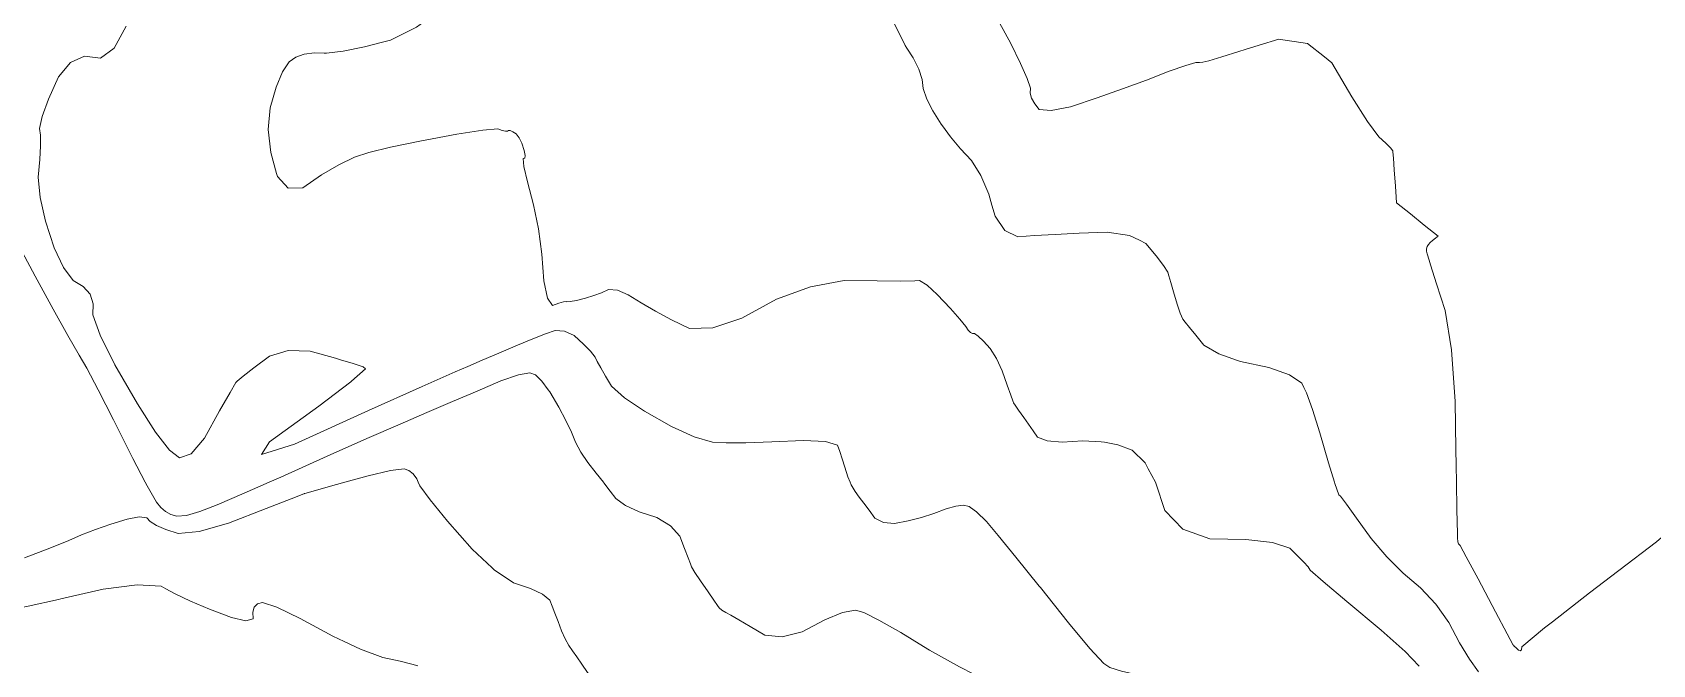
# Model space of a CAD drawing. Header units: inches. Extents: x 1337389 to 1347141, y 407035 to 414577.
# Drawn here: x 1345809 to 1346387, y 412704 to 412929 of the extents above; entities that cross this region are included whole.
import ezdxf

# ---------------------------------------------------------------- set-up
doc = ezdxf.new("R2010")
doc.units = ezdxf.units.IN
doc.header["$MEASUREMENT"] = 0
doc.layers.add('Topo', color=7, linetype='Continuous', lineweight=15, true_color=0x459900)

msp = doc.modelspace()

# ---------------------------------------------------------------- linework, layer by layer
at = {"layer": 'Topo'}
for p, q in [((1346251.946, 412926.5031, 1015), (1346248.0561, 412925.2981, 1015)), ((1346209.526, 412768.6921, 1005), (1346206.9561, 412773.4562, 1005))]:
    msp.add_line(p, q, dxfattribs=at)
for points, elevation in [([(1345933.5941, 412925.864), (1345936.5179, 412926.619), (1345945.762, 412931.1679), (1345954.9251, 412937.8589), (1345964.0079, 412946.6911), (1345967.8269, 412951.94)], 1005), ([(1346120.813, 412923.6661), (1346120.15, 412924.6827), (1346116.318, 412932.4479), (1346111.923, 412942.6511)], 1010), ([(1345918.6518, 412812.4399), (1345916.8179, 412812.986), (1345907.8132, 412815.487), (1345899.959, 412815.748), (1345893.2569, 412813.7691), (1345887.7069, 412809.5499), (1345883.8661, 412806.5761), (1345881.7339, 412804.845), (1345881.312, 412804.3601), (1345879.2261, 412800.8009), (1345875.4759, 412794.169), (1345870.0632, 412784.463), (1345865.2831, 412778.8861), (1345861.1359, 412777.4371), (1345857.6231, 412780.1162), (1345852.62, 412786.5378), (1345846.1272, 412796.7021), (1345838.144, 412810.6091), (1345832.8571, 412821.2048), (1345830.2662, 412828.4908), (1345830.3712, 412832.4661), (1345829.2291, 412835.832), (1345826.839, 412838.587), (1345823.2031, 412840.7333), (1345819.735, 412845.339), (1345816.435, 412852.407), (1345813.3042, 412861.934), (1345811.41, 412870.3631), (1345810.7541, 412877.6931), (1345811.3347, 412883.9231), (1345811.6129, 412888.8959), (1345811.5882, 412892.6109), (1345811.2599, 412895.0681), (1345812.213, 412899.3729), (1345814.4471, 412905.525), (1345817.962, 412913.5248), (1345822.2169, 412918.631), (1345827.211, 412920.845), (1345832.944, 412920.165), (1345837.9011, 412923.7559), (1345842.0821, 412931.6169)], 1000), ([(1346179.55, 412902.939), (1346179.208, 412902.8252), (1346172.3199, 412901.4209), (1346168.0471, 412901.7761), (1346166.39, 412903.8911), (1346165.3039, 412905.8641), (1346164.7879, 412907.695), (1346164.8431, 412909.3859), (1346163.7069, 412912.9021), (1346161.3799, 412918.243), (1346157.8619, 412925.4099), (1346153.8601, 412932.7241)], 1015), ([(1345895.83, 412879.017), (1345893.717, 412886.499), (1345892.834, 412894.6779), (1345893.4982, 412902.4381), (1345895.7068, 412909.7791), (1345897.978, 412915.244), (1345900.3101, 412918.834), (1345902.705, 412920.5481), (1345905.7201, 412921.6401), (1345909.357, 412922.1099), (1345912.821, 412921.9849)], 1005), ([(1345912.821, 412921.9849), (1345913.6141, 412921.957), (1345919.5599, 412922.658), (1345927.1948, 412924.212), (1345933.5941, 412925.864)], 1005), ([(1346133.484, 412895.9771), (1346133.0251, 412896.6), (1346129.9951, 412901.303), (1346127.856, 412905.533), (1346126.609, 412909.292), (1346126.254, 412912.5769), (1346125.0591, 412916.2379), (1346123.024, 412920.2731), (1346120.813, 412923.6661)], 1010), ([(1346239.2299, 412922.563), (1346233.1772, 412920.6881), (1346228.5221, 412919.248), (1346227.5159, 412918.939), (1346227.454, 412918.928)], 1015), ([(1346248.0561, 412925.2981), (1346241.481, 412923.2601), (1346239.2299, 412922.563)], 1015), ([(1346269.8801, 412920.5742), (1346263.766, 412925.3858), (1346253.433, 412926.9641), (1346251.946, 412926.5031)], 1015), ([(1346227.454, 412918.928), (1346226.4051, 412918.7329), (1346225.1908, 412918.6291), (1346223.8731, 412918.6281), (1346220.29, 412917.574), (1346214.442, 412915.4679), (1346206.329, 412912.3089), (1346197.752, 412909.1491), (1346188.712, 412905.9882), (1346179.55, 412902.939)], 1015), ([(1346307.192, 412848.0539), (1346306.5209, 412850.2178), (1346306.2669, 412851.205), (1346306.2531, 412852.1052), (1346306.4791, 412852.9161), (1346306.9461, 412853.6401), (1346307.592, 412854.3661), (1346308.4201, 412855.0949), (1346309.4269, 412855.8261), (1346310.095, 412856.3109), (1346310.417, 412856.5476), (1346308.756, 412857.8731), (1346305.456, 412860.537), (1346300.512, 412864.5349), (1346297.214, 412867.2019), (1346295.5589, 412868.5403), (1346295.4101, 412870.5059), (1346295.1239, 412874.4281), (1346294.6969, 412880.3088), (1346294.4041, 412884.384), (1346294.2431, 412886.6541), (1346294.217, 412887.1179), (1346293.363, 412888.168), (1346291.6811, 412889.805), (1346289.173, 412892.028), (1346285.1359, 412897.5561), (1346279.5709, 412906.3899), (1346272.4779, 412918.5278), (1346269.8801, 412920.5742)], 1015), ([(1346191.276, 412782.9721), (1346190.1161, 412783.1919), (1346183.5298, 412783.522), (1346176.263, 412783.0592), (1346170.8952, 412783.492), (1346167.4261, 412784.8201), (1346165.855, 412787.044), (1346164.203, 412789.393), (1346162.4699, 412791.867), (1346160.6551, 412794.467), (1346159.444, 412796.2001), (1346158.838, 412797.0669), (1346158.7919, 412797.1901), (1346158.7031, 412797.4381), (1346158.57, 412797.8101), (1346157.869, 412799.7841), (1346156.6011, 412803.3599), (1346154.765, 412808.537), (1346152.737, 412812.8911), (1346150.517, 412816.4209), (1346148.1039, 412819.127), (1346146.2509, 412820.923), (1346144.9569, 412821.8091), (1346144.2229, 412821.7858), (1346143.4509, 412822.2031), (1346142.6429, 412823.0619), (1346141.7971, 412824.3628), (1346139.6819, 412826.9201), (1346136.2959, 412830.7328), (1346131.6411, 412835.8031), (1346127.9821, 412839.1379), (1346125.321, 412840.7369), (1346123.657, 412840.602), (1346118.6161, 412840.5531), (1346110.199, 412840.5909), (1346098.4058, 412840.715), (1346086.4241, 412838.538), (1346074.252, 412834.0599), (1346061.891, 412827.2802), (1346051.5299, 412823.7969), (1346043.1701, 412823.6108), (1346036.81, 412826.7229), (1346031.0531, 412829.7719), (1346025.899, 412832.7579), (1346021.3481, 412835.6809), (1346017.471, 412837.2571), (1346014.2689, 412837.4859), (1346011.742, 412836.368), (1346008.993, 412835.3561), (1346006.0239, 412834.4511), (1346002.8339, 412833.6511), (1346000.6249, 412833.1922), (1345999.3978, 412833.0731), (1345999.1519, 412833.295), (1345998.211, 412833.1681), (1345996.576, 412832.6903), (1345994.2468, 412831.8632), (1345992.456, 412834.4913), (1345991.2041, 412840.5741), (1345990.4901, 412850.1118), (1345989.2758, 412859.194), (1345987.5631, 412867.821), (1345985.3492, 412875.9929), (1345984.087, 412881.4938), (1345983.7781, 412884.325), (1345984.4211, 412884.4841), (1345984.5598, 412885.445), (1345984.195, 412887.2081), (1345983.3269, 412889.771), (1345982.3518, 412891.7329), (1345981.271, 412893.0941), (1345980.085, 412893.853), (1345979.1839, 412894.269), (1345978.568, 412894.342), (1345978.238, 412894.072), (1345977.4999, 412894.0689), (1345976.354, 412894.3321), (1345974.801, 412894.862), (1345969.3859, 412894.4019), (1345960.1081, 412892.9531), (1345946.968, 412890.515), (1345936.511, 412888.335), (1345928.736, 412886.415), (1345923.644, 412884.7541), (1345918.0291, 412882.1139), (1345911.892, 412878.4959), (1345905.2328, 412873.8999), (1345899.9839, 412873.702), (1345896.1449, 412877.902), (1345895.83, 412879.017)], 1005), ([(1346151.123, 412867.675), (1346150.0108, 412871.607), (1346147.2241, 412878.2339), (1346143.8752, 412883.6179), (1346139.965, 412887.757), (1346136.3489, 412892.0841), (1346133.484, 412895.9771)], 1010), ([(1346203.7771, 412855.1), (1346200.2229, 412856.8301), (1346192.316, 412858.0389), (1346182.3149, 412857.626), (1346173.665, 412857.201), (1346166.3639, 412856.764), (1346160.4129, 412856.3131), (1346155.7041, 412858.637), (1346152.237, 412863.735), (1346151.123, 412867.675)], 1010), ([(1346238.809, 412812.2122), (1346232.0719, 412814.518), (1346226.753, 412817.6459), (1346223.86, 412821.254), (1346221.655, 412824.002), (1346220.137, 412825.89), (1346219.308, 412826.9181), (1346218.3319, 412829.0549), (1346217.2108, 412832.299), (1346215.9439, 412836.6519), (1346214.965, 412840.0092), (1346214.2751, 412842.3699), (1346213.873, 412843.7349), (1346212.365, 412846.129), (1346209.7532, 412849.551), (1346206.0349, 412854.0009), (1346203.7771, 412855.1)], 1010), ([(1345848.926, 412768.6921), (1345844.5051, 412777.1849), (1345837.6451, 412790.9481), (1345832.1659, 412801.681), (1345828.0671, 412809.386), (1345825.3498, 412814.061), (1345821.371, 412821.1152), (1345816.1301, 412830.5461), (1345809.6279, 412842.356), (1345804.9652, 412850.9869)], 995), ([(1346316.7291, 412780.5429), (1346316.43, 412797.5359), (1346315.1337, 412815.9597), (1346312.9439, 412829.984), (1346309.8601, 412839.6069), (1346307.7189, 412846.3521), (1346307.192, 412848.0539)], 1015), ([(1346100.542, 412768.6921), (1346099.72, 412770.6559), (1346098.644, 412774.0279), (1346097.6761, 412777.0259), (1346096.8141, 412779.6498), (1346096.06, 412781.8999), (1346091.766, 412783.224), (1346083.9329, 412783.6241), (1346072.5609, 412783.0981), (1346063.347, 412782.8189), (1346056.291, 412782.7839), (1346051.394, 412782.9951), (1346044.905, 412784.9489), (1346036.825, 412788.644), (1346027.1527, 412794.081), (1346019.9901, 412798.8899), (1346015.3348, 412803.0709), (1346013.1891, 412806.6239), (1346011.5059, 412809.526), (1346010.285, 412811.7769), (1346009.5261, 412813.3769), (1346007.8929, 412815.46), (1346005.3829, 412818.0269), (1346001.9992, 412821.0769), (1345998.604, 412822.7061), (1345995.198, 412822.914), (1345991.7819, 412821.7011), (1345987.3018, 412819.949), (1345981.7569, 412817.656), (1345975.1491, 412814.8241), (1345969.2449, 412812.293), (1345964.0472, 412810.064), (1345959.5541, 412808.1361), (1345947.7451, 412802.8739), (1345928.6199, 412794.2781), (1345902.179, 412782.3479), (1345890.4051, 412778.6391), (1345893.2979, 412783.1531), (1345910.8591, 412795.888), (1345922.2778, 412804.585), (1345922.5331, 412804.81)], 1000), ([(1345922.5331, 412804.81), (1345927.554, 412809.2441), (1345926.689, 412809.8652), (1345923.1099, 412811.1121), (1345918.6518, 412812.4399)], 1000), ([(1346262.496, 412802.5792), (1346261.7932, 412804.0649), (1346257.311, 412807.0949), (1346249.985, 412809.6959), (1346239.816, 412811.8681), (1346238.809, 412812.2122)], 1010), ([(1345992.8021, 412801.649), (1345990.5439, 412804.7999), (1345988.1921, 412807.0969), (1345986.2602, 412807.824), (1345982.1481, 412807.098), (1345975.854, 412804.9189), (1345967.3789, 412801.287), (1345958.56, 412797.506), (1345949.3969, 412793.5761), (1345939.8889, 412789.497), (1345928.0479, 412784.295), (1345913.8719, 412777.9691), (1345897.3621, 412770.519), (1345893.2189, 412768.6921)], 995), ([(1346012.4479, 412768.6921), (1346009.909, 412771.9211), (1346006.892, 412775.703), (1346004.416, 412779.399), (1346002.4818, 412783.0091), (1346001.0911, 412786.5331), (1345999.0998, 412790.6951), (1345996.508, 412795.4951), (1345993.3161, 412800.9318), (1345992.8021, 412801.649)], 995), ([(1346273.4022, 412768.6921), (1346271.2908, 412775.576), (1346268.181, 412786.36), (1346265.561, 412794.703), (1346263.431, 412800.604), (1346262.496, 412802.5792)], 1010), ([(1346206.9561, 412773.4562), (1346205.7962, 412775.6059), (1346201.2469, 412780.1548), (1346196.022, 412782.069), (1346191.276, 412782.9721)], 1005), ([(1346316.9401, 412768.6921), (1346316.831, 412774.7099), (1346316.7291, 412780.5429)], 1015), ([(1345946.356, 412768.6921), (1345945.8188, 412769.8989), (1345944.526, 412771.7469), (1345943.0468, 412772.9558), (1345941.3819, 412773.5231), (1345936.522, 412772.8629), (1345928.4659, 412770.9741), (1345920.231, 412768.6921)], 990), ([(1345805.847, 412741.759), (1345814.857, 412745.2061), (1345821.6381, 412747.908), (1345826.188, 412749.8642), (1345831.181, 412751.7852), (1345836.618, 412753.6711), (1345842.4971, 412755.521), (1345846.7981, 412756.304), (1345849.521, 412756.0208), (1345850.667, 412754.672), (1345852.915, 412753.2819), (1345856.265, 412751.853), (1345860.717, 412750.384), (1345868.1651, 412751.14), (1345878.6078, 412754.1201), (1345892.0471, 412759.3251), (1345901.0299, 412762.806), (1345905.558, 412764.5621), (1345905.63, 412764.5952), (1345905.7071, 412764.6289), (1345905.789, 412764.665), (1345905.876, 412764.7022), (1345909.684, 412765.7661), (1345911.7618, 412766.3431)], 990), ([(1345893.2189, 412768.6921), (1345884.2859, 412764.752), (1345874.6449, 412760.666), (1345868.4369, 412758.262), (1345863.6139, 412756.885), (1345860.174, 412756.536), (1345858.1171, 412757.2149), (1345856.225, 412758.2811), (1345854.4959, 412759.736), (1345852.9311, 412761.58), (1345849.6011, 412767.396), (1345848.926, 412768.6921)], 995), ([(1345911.7618, 412766.3431), (1345917.214, 412767.8562), (1345920.231, 412768.6921)], 990), ([(1345946.356, 412768.6921), (1345946.9261, 412767.4113), (1345950.591, 412762.3981), (1345956.8121, 412754.8609), (1345965.591, 412744.8009), (1345972.7569, 412738.0899)], 990), ([(1346019.939, 412760.6891), (1346016.8902, 412762.8629), (1346014.9079, 412765.5022), (1346012.5819, 412768.521), (1346012.4479, 412768.6921)], 995), ([(1346144.7639, 412758.768), (1346142.9681, 412760.0501), (1346141.0198, 412760.464), (1346138.2841, 412760.179), (1346134.76, 412759.195), (1346130.4479, 412757.5111), (1346125.945, 412756.0849), (1346121.2511, 412754.9149), (1346116.3678, 412754.0011), (1346112.418, 412754.3269), (1346109.401, 412755.8928), (1346107.3181, 412758.6971), (1346105.4359, 412761.209), (1346103.755, 412763.429), (1346102.2761, 412765.3569), (1346100.9301, 412767.7659), (1346100.542, 412768.6921)], 1000), ([(1346303.6758, 412702.9899), (1346298.6371, 412708.2013), (1346289.999, 412715.9011), (1346277.762, 412726.0898), (1346269.345, 412733.2421), (1346264.7501, 412737.358), (1346263.9769, 412738.436), (1346262.5029, 412740.1), (1346260.3309, 412742.35), (1346257.458, 412745.186), (1346251.264, 412747.1619), (1346241.7481, 412748.2787), (1346228.9101, 412748.535), (1346219.284, 412751.9789), (1346212.8719, 412758.6079), (1346209.6708, 412768.4241), (1346209.526, 412768.6921)], 1005), ([(1346324.7932, 412701.0029), (1346321.5519, 412705.469), (1346318.0108, 412711.3331), (1346314.1702, 412718.594), (1346309.539, 412725.1591), (1346304.119, 412731.0271), (1346297.9091, 412736.1969), (1346292.034, 412742.063), (1346286.4939, 412748.622), (1346281.2889, 412755.8771), (1346277.6321, 412760.898), (1346275.5242, 412763.685), (1346274.963, 412764.239), (1346273.5518, 412768.2018), (1346273.4022, 412768.6921)], 1010), ([(1346351.2471, 412718.897), (1346348.3981, 412716.6702), (1346340.3031, 412709.8979), (1346340.121, 412708.8638), (1346339.708, 412708.464), (1346339.062, 412708.6959), (1346338.1859, 412709.561), (1346337.583, 412710.157), (1346337.2559, 412710.4821), (1346337.2029, 412710.538), (1346335.0862, 412714.5089), (1346330.9069, 412722.3961), (1346324.664, 412734.199), (1346320.4411, 412742.1181), (1346318.2391, 412746.1531), (1346318.0569, 412746.3049), (1346317.882, 412746.4801), (1346317.7139, 412746.6797), (1346317.5529, 412746.904), (1346317.4279, 412747.582), (1346317.3389, 412748.7132), (1346317.2859, 412750.299), (1346317.117, 412758.9641), (1346316.9401, 412768.6921)], 1015), ([(1346126.706, 412710.033), (1346118.5879, 412715.0188), (1346110.7991, 412719.482), (1346105.4281, 412722.139), (1346102.478, 412722.988), (1346097.816, 412722.1311), (1346091.4419, 412719.5659), (1346083.356, 412715.2949), (1346076.2328, 412713.4819), (1346070.0742, 412714.1291), (1346064.8771, 412717.2331), (1346060.8241, 412719.6041), (1346057.9141, 412721.24), (1346056.1469, 412722.141), (1346054.7771, 412723.023), (1346053.8061, 412723.884), (1346053.2319, 412724.7248), (1346051.9249, 412726.6123), (1346049.886, 412729.5451), (1346047.1149, 412733.5241), (1346045.139, 412736.516), (1346043.9581, 412738.521), (1346043.572, 412739.5391), (1346042.7331, 412741.7097), (1346041.441, 412745.0311), (1346039.6958, 412749.5038), (1346036.413, 412753.181), (1346031.591, 412756.0601), (1346025.231, 412758.1429), (1346020.3311, 412760.41), (1346019.939, 412760.6891)], 995), ([(1346405.0079, 412761.8161), (1346388.3231, 412747.4311), (1346374.8291, 412737.1361)], 1015), ([(1346168.417, 412731.1269), (1346168.041, 412731.6), (1346159.6879, 412741.989), (1346153.3919, 412749.6739), (1346149.1541, 412754.6548), (1346145.6799, 412758.1139), (1346144.7639, 412758.768)], 1000), ([(1345972.7569, 412738.0899), (1345973.456, 412737.4351), (1345980.4061, 412732.764), (1345986.442, 412730.788), (1345990.7478, 412728.749), (1345993.3221, 412726.648), (1345994.1661, 412724.4861), (1345995.1501, 412721.9298), (1345996.275, 412718.982), (1345997.5411, 412715.6411), (1345998.8212, 412712.7871), (1346000.116, 412710.4191), (1346001.426, 412708.539), (1346002.9701, 412706.3021), (1346004.7491, 412703.7071), (1346006.7631, 412700.7561), (1346008.424, 412698.6259), (1346009.7302, 412697.3181), (1346010.6838, 412696.8309), (1346011.182, 412695.717), (1346011.2241, 412693.9728), (1346010.8108, 412691.602), (1346010.6282, 412689.6439), (1346010.66, 412688.5611)], 990), ([(1346374.8291, 412737.1361), (1346364.4039, 412729.1811), (1346351.2471, 412718.897)], 1015), ([(1345818.815, 412727.044), (1345833.895, 412730.4959), (1345846.111, 412732.069), (1345854.5899, 412731.5628), (1345856.2361, 412730.6652)], 985), ([(1345856.2361, 412730.6652), (1345859.33, 412728.977), (1345865.096, 412726.2581), (1345871.8871, 412723.4039), (1345872.864, 412723.0309)], 985), ([(1346270.37, 412684.0039), (1346264.7482, 412685.632), (1346244.458, 412691.5601), (1346230.4881, 412695.4762), (1346222.838, 412697.38), (1346221.509, 412697.2699), (1346217.867, 412697.6401), (1346211.914, 412698.489), (1346203.6491, 412699.817), (1346197.4139, 412701.1771), (1346193.2101, 412702.5681), (1346191.0369, 412703.9911), (1346186.1179, 412709.3039), (1346178.453, 412718.5069), (1346168.417, 412731.1269)], 1000), ([(1345794.1551, 412713.4519), (1345794.4991, 412713.4099), (1345797.5378, 412718.5451), (1345799.7209, 412721.9151), (1345801.0471, 412723.5181), (1345801.516, 412723.3551), (1345807.1471, 412724.4629), (1345817.9398, 412726.844), (1345818.815, 412727.044)], 985), ([(1345887.3191, 412722.3441), (1345887.829, 412724.0968), (1345888.9841, 412725.263), (1345890.77, 412725.7949), (1345895.8551, 412724.0537), (1345904.2381, 412720.04), (1345915.9191, 412713.7541), (1345919.911, 412711.8729)], 985), ([(1345872.864, 412723.0309), (1345879.7041, 412720.4169), (1345884.8791, 412719.236), (1345887.413, 412719.863), (1345887.305, 412722.2971), (1345887.3191, 412722.3441)], 985), ([(1345919.911, 412711.8729), (1345925.7689, 412709.113), (1345933.7889, 412706.119), (1345939.9779, 412704.771), (1345944.137, 412703.7731), (1345946.2668, 412703.126)], 985), ([(1346144.6442, 412700.2081), (1346139.551, 412702.7711), (1346128.7969, 412708.7479), (1346126.706, 412710.033)], 995)]:
    msp.add_lwpolyline(points, dxfattribs=dict(at, elevation=elevation))

doc.saveas('drawing.dxf')
